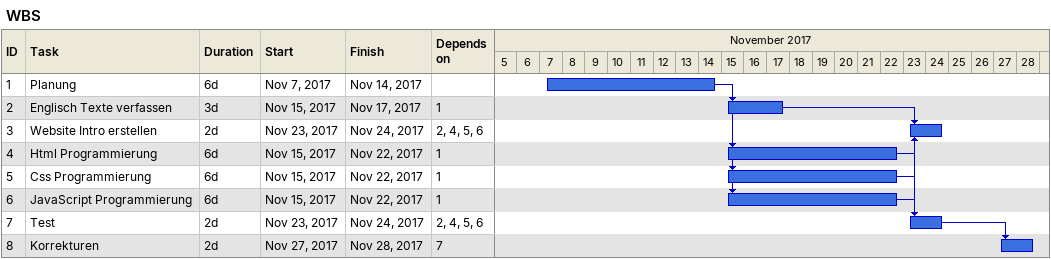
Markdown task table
WBS

| ID | Task | Duration | Start | Finish | Predecessors |
|---|---|---|---|---|---|
| 1 | Planung | 6d | 2017-11-07 | 2017-11-14 |  |
| 2 | Englisch Texte verfassen | 3d | 2017-11-15 | 2017-11-17 | 1 |
| 3 | Website Intro erstellen | 2d | 2017-11-23 | 2017-11-24 | 2, 4, 5, 6 |
| 4 | Html Programmierung | 6d | 2017-11-15 | 2017-11-22 | 1 |
| 5 | Css Programmierung | 6d | 2017-11-15 | 2017-11-22 | 1 |
| 6 | JavaScript Programmierung | 6d | 2017-11-15 | 2017-11-22 | 1 |
| 7 | Test | 2d | 2017-11-23 | 2017-11-24 | 2, 4, 5, 6 |
| 8 | Korrekturen | 2d | 2017-11-27 | 2017-11-28 | 7 |
